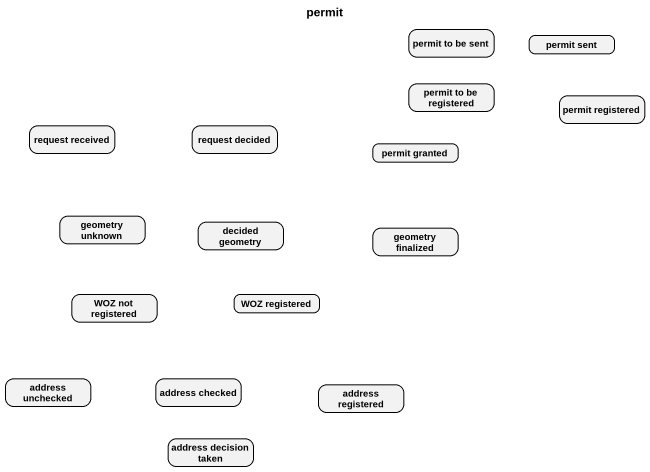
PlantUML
@startuml
title permit
hide empty description
state "permit to be sent" as permit_to_be_sent
state "permit sent" as permit_sent
state "permit to be registered" as permit_to_be_registered
state "permit registered" as permit_registered
state "request received" as request_received
state "request decided" as request_decided
state "permit granted" as permit_granted
state "geometry unknown" as geometry_unknown
state "decided geometry" as decided_geometry
state "geometry finalized" as geometry_finalized
state "WOZ not registered" as WOZ_not_registered
state "WOZ registered" as WOZ_registered
state "address unchecked" as address_unchecked
state "address checked" as address_checked
state "address registered" as address_registered
state "address decision taken" as address_decision_taken
@enduml
